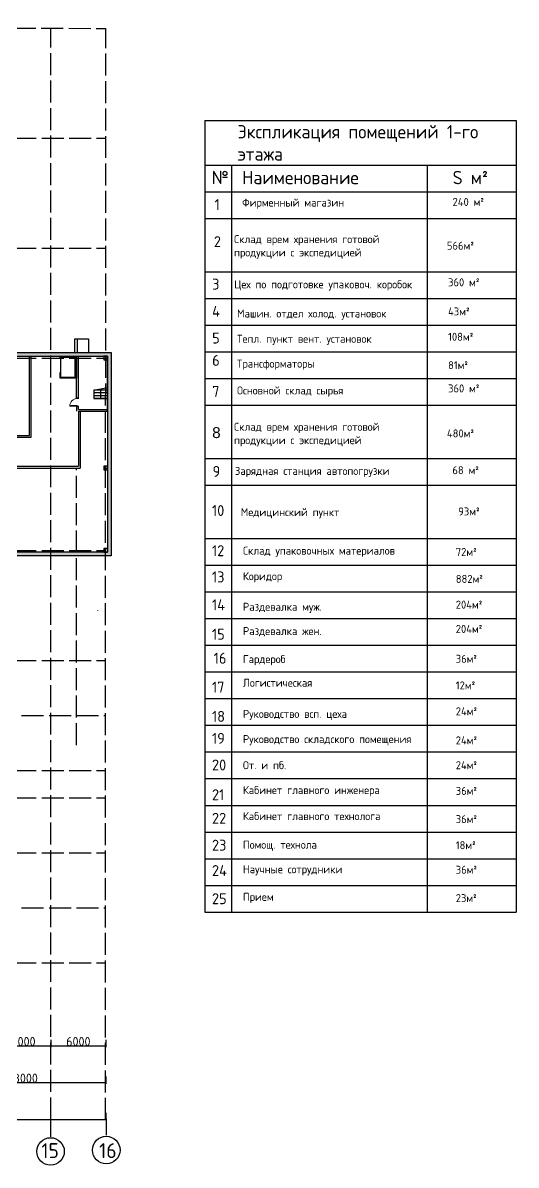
# Model space of a CAD drawing. Header units: millimetres. Extents: x -1544140 to 7445918, y -1294905 to 2019878.
# Drawn here: x 552730 to 606598, y 141409 to 266107 of the extents above; entities that cross this region are included whole.
import ezdxf

# ---------------------------------------------------------------- set-up
doc = ezdxf.new("R2010")
doc.units = ezdxf.units.MM
doc.header["$MEASUREMENT"] = 0
doc.linetypes.add('ACAD_ISO02W100', pattern=[15, 12, -3])
doc.layers.add('JA_Building Outline', color=7, linetype='Continuous', lineweight=5)
doc.layers.add('Plan 1', color=7, linetype='Continuous')
doc.layers.add('Plan 2', color=7, linetype='Continuous')
doc.styles.add('Annotative', font='GOST Common.ttf')
doc.styles.add('gost', font='GOST Common.ttf')
doc.dimstyles.get("Standard").update_dxf_attribs({"dimtxt": 1000, "dimasz": 100, "dimexe": 100, "dimexo": 0.06, "dimgap": 0.19, "dimtad": 1, "dimdec": 0, "dimzin": 0, "dimdsep": 46, "dimtxsty": 'Annotative', "dimblk": 'ARCHTICK', "dimcen": 0.09, "dimadec": 0, "dimazin": 0, "dimtfac": 1, "dimtdec": 0, "dimtofl": 0, "dimtmove": 0, "dimatfit": 3, "dimldrblk": 'ARCHTICK', "dimfxl": 700, "dimfxlon": 1, "dimtolj": 1, "dimtzin": 0, "dimarcsym": 0})

# ---------------------------------------------------------------- blocks, each defined once
blk = doc.blocks.new('_ArchTick')
at = {"color": 0, "linetype": 'ByBlock', "const_width": 0.15}
blk.add_lwpolyline([(-0.5, -0.5), (0.5, 0.5)], dxfattribs=at)
blk = doc.blocks.new('*D169')
at = {"color": 0, "lineweight": -2, "transparency": 16777216}
for p, q in [((468791, 147103), (468791, 146303)), ((468791, 146403), (561791, 146403)), ((561791, 147103), (561791, 146303))]:
    blk.add_line(p, q, dxfattribs=at)
at = {"layer": 'Defpoints', "color": 0, "transparency": 16777216}
for p in [(468791, 155507), (561791, 155507), (561791, 146403)]:
    blk.add_point(p, dxfattribs=at)
at = {"color": 0, "lineweight": -2, "transparency": 16777216, "xscale": 100, "yscale": 100, "zscale": 100, "rotation": 180}
blk.add_blockref('_ArchTick', (468791, 146403), dxfattribs=at)
at = {"color": 0, "lineweight": -2, "transparency": 16777216, "xscale": 100, "yscale": 100, "zscale": 100}
blk.add_blockref('_ArchTick', (561791, 146403), dxfattribs=at)
at = {"color": 0, "transparency": 16777216, "insert": (515291, 146904), "char_height": 1000, "attachment_point": 5, "style": 'Annotative'}
blk.add_mtext('\\A1;93000', dxfattribs=at)
blk = doc.blocks.new('*D164')
at = {"color": 0, "lineweight": -2, "transparency": 16777216}
for p, q in [((543791, 151103), (543791, 150303)), ((561791, 151103), (561791, 150303)), ((561791, 150403), (543791, 150403))]:
    blk.add_line(p, q, dxfattribs=at)
at = {"layer": 'Defpoints', "color": 0, "transparency": 16777216}
for p in [(561791, 170852), (543791, 163507), (543791, 150403)]:
    blk.add_point(p, dxfattribs=at)
at = {"color": 0, "lineweight": -2, "transparency": 16777216, "xscale": 100, "yscale": 100, "zscale": 100, "rotation": 180}
blk.add_blockref('_ArchTick', (543791, 150403), dxfattribs=at)
at = {"color": 0, "lineweight": -2, "transparency": 16777216, "xscale": 100, "yscale": 100, "zscale": 100}
blk.add_blockref('_ArchTick', (561791, 150403), dxfattribs=at)
at = {"color": 0, "transparency": 16777216, "insert": (552791, 150904), "char_height": 1000, "attachment_point": 5, "style": 'Annotative'}
blk.add_mtext('\\A1;18000', dxfattribs=at)
blk = doc.blocks.new('*D205')
at = {"color": 0, "lineweight": -2, "transparency": 16777216}
for p, q in [((555791, 155103), (555791, 154303)), ((561791, 155103), (561791, 154303)), ((561791, 154403), (555791, 154403))]:
    blk.add_line(p, q, dxfattribs=at)
at = {"layer": 'Defpoints', "color": 0, "transparency": 16777216}
for p in [(555791, 163507), (561791, 163507), (555791, 154403)]:
    blk.add_point(p, dxfattribs=at)
at = {"color": 0, "lineweight": -2, "transparency": 16777216, "xscale": 100, "yscale": 100, "zscale": 100, "rotation": 180}
blk.add_blockref('_ArchTick', (555791, 154403), dxfattribs=at)
at = {"color": 0, "lineweight": -2, "transparency": 16777216, "xscale": 100, "yscale": 100, "zscale": 100}
blk.add_blockref('_ArchTick', (561791, 154403), dxfattribs=at)
at = {"color": 0, "transparency": 16777216, "insert": (558791, 154904), "char_height": 1000, "attachment_point": 5, "style": 'Annotative'}
blk.add_mtext('\\A1;6000', dxfattribs=at)
blk = doc.blocks.new('*D206')
at = {"color": 0, "lineweight": -2, "transparency": 16777216}
for p, q in [((555791, 155103), (555791, 154303)), ((549791, 154403), (549791, 154503)), ((555791, 154403), (549791, 154403))]:
    blk.add_line(p, q, dxfattribs=at)
at = {"layer": 'Defpoints', "color": 0, "transparency": 16777216}
for p in [(555791, 163507), (549791, 154403), (549791, 154403)]:
    blk.add_point(p, dxfattribs=at)
at = {"color": 0, "lineweight": -2, "transparency": 16777216, "xscale": 100, "yscale": 100, "zscale": 100, "rotation": 180}
blk.add_blockref('_ArchTick', (549791, 154403), dxfattribs=at)
at = {"color": 0, "lineweight": -2, "transparency": 16777216, "xscale": 100, "yscale": 100, "zscale": 100}
blk.add_blockref('_ArchTick', (555791, 154403), dxfattribs=at)
at = {"color": 0, "transparency": 16777216, "insert": (552791, 154904), "char_height": 1000, "attachment_point": 5, "style": 'Annotative'}
blk.add_mtext('\\A1;6000', dxfattribs=at)

msp = doc.modelspace()

# ---------------------------------------------------------------- hatches: boundary and pattern name
at = {"true_color": 0x636466, "transparency": 33554687}
h = msp.add_hatch(color=251, dxfattribs=at)
h.dxf.hatch_style = 1
h.paths.add_polyline_path([(519773.7, 230107.1), (514391.4, 230107.1), (514391.3, 266107.1), (492191.3, 266107.1), (492191.3, 229462.1), (492591.3, 229462.4), (492591.3, 265707.1), (513991.3, 265707.1), (513991.4, 229707.1), (519773.5, 229707.1)])
h.paths.add_polyline_path([(525779.1, 230107.1), (519773.7, 230107.1), (519773.5, 229707.1), (525779, 229707.1)])
h.paths.add_polyline_path([(531763, 230107.1), (525779.1, 230107.1), (525779, 229707.1), (531762.7, 229707.1)])
h.paths.add_polyline_path([(537791.3, 230107.1), (531763, 230107.1), (531762.7, 229707.1), (537791.3, 229707.1)])
h.paths.add_polyline_path([(543791.3, 230107.1), (537791.3, 230107.1), (537791.3, 229707.1), (543791.3, 229707.1)])
h.paths.add_polyline_path([(549791.3, 230107.1), (543791.3, 230107.1), (543791.3, 229707.1), (549791.3, 229707.1)])
h.paths.add_polyline_path([(562391.3, 230107.1), (549791.3, 230107.1), (549791.3, 229707.1), (561991.3, 229707.1), (561991.3, 208307.1), (549791.3, 208307.1), (549791.3, 207907.1), (562391.3, 207907.1)])
h.paths.add_polyline_path([(543791.3, 208307.1), (537991.3, 208307.1), (537991.3, 196707.1), (543791.3, 196707.1), (543791.3, 197107.1), (538391.3, 197107.1), (538391.3, 207907.1), (543791.3, 207907.1)])
h.paths.add_polyline_path([(549791.3, 208307.1), (543791.3, 208307.1), (543791.3, 207907.1), (549791.3, 207907.1)])
h.paths.add_polyline_path([(544391.3, 197107.1), (543791.3, 197107.1), (543791.3, 196707.1), (543991.3, 196707.1), (543991.3, 163307.1), (543791.3, 163307.1), (543791.3, 162907.1), (544391.3, 162907.1)])
h.paths.add_polyline_path([(543791.3, 163307.1), (531709.6, 163307.1), (531709.3, 162907.1), (543791.3, 162907.1)])
h.paths.add_polyline_path([(531591.3, 184307.1), (525763.4, 184307.1), (525763.3, 183907.1), (531191.3, 183907.1), (531191.3, 162907.1), (531709.3, 162907.1), (531709.6, 163307.1), (531591.3, 163307.1)])
h.paths.add_polyline_path([(525763.4, 184307.1), (520968.9, 184307.1), (520968.9, 183907.1), (525763.3, 183907.1)])

# ---------------------------------------------------------------- linework, layer by layer
at = {"color": 9, "linetype": 'ACAD_ISO02W100', "ltscale": 200, "true_color": 0xc4c4c5}
for p, q in [((452741.3, 265557.1), (561791.3, 265507.1)), ((555791.3, 146403.5), (555791.3, 265507.1)), ((561741.3, 146353.5), (561791.3, 265507.1)), ((452791.3, 253507.1), (561791.3, 253507.1)), ((452791.3, 241507.1), (561791.3, 241507.1)), ((452791.3, 229436.7), (561991.3, 229507.1)), ((558594.3, 187272.1), (558594.3, 217507.1)), ((561591.3, 217507.1), (561991.3, 217507.1)), ((452791.3, 208507.1), (561791.3, 208507.1)), ((452791.7, 196507.1), (561791.3, 196507.1)), ((531591.3, 190505.7), (561791.3, 190507.1)), ((452791.3, 184466.9), (561791.3, 184507.1)), ((452791.3, 181467), (561791.3, 181507.1)), ((452791.7, 175439.1), (561791.3, 175507.1)), ((537591.3, 169507.1), (561791.3, 169507.1)), ((452791.7, 163507.1), (561791.3, 163507.1))]:
    msp.add_line(p, q, dxfattribs=at)
for p, q in [((558393.5, 230107.1), (558393.5, 231613.1)), ((558393.5, 231613.1), (559893.5, 231613.1)), ((558693.5, 230107.1), (558693.5, 231613.1)), ((559893.5, 231613.1), (559893.5, 230107.1)), ((556791.3, 229479.3), (556891.3, 229479.3)), ((558391.3, 229707.1), (558391.3, 227307.1)), ((558393.5, 230107.1), (559893.5, 230107.1)), ((558591.3, 225138.9), (558591.3, 229707.1)), ((558591.3, 229707.1), (558591.3, 227307.1)), ((558791.3, 225103.2), (558791.3, 229707.1)), ((558391.3, 228824.5), (558591.3, 228824.5)), ((558391.3, 228224), (558591.3, 228224)), ((561991.3, 224923.2), (561991.3, 229307.1)), ((561991.3, 224700.7), (561991.3, 229307.1)), ((556791.3, 227933.8), (556891.3, 227933.8)), ((558391.3, 227407.1), (558391.3, 227307.1)), ((560491.3, 226007.1), (561991.3, 226307.1)), ((561991.3, 226007.1), (560491.3, 226007.1)), ((560491.3, 226007.1), (560491.3, 225107.1)), ((561991.3, 225707.1), (560491.3, 225707.1)), ((561241.3, 225107.1), (561241.3, 226157.1)), ((561991.3, 225407.1), (560491.3, 225407.1)), ((561991.3, 225107.1), (560491.3, 225107.1)), ((560491.3, 225107.1), (561991.3, 225107.1)), ((561991.3, 223907.1), (561991.3, 224923.2)), ((561991.3, 223707.1), (561991.3, 224700.7)), ((558591.3, 224238.9), (558591.3, 223705.5)), ((558791.3, 223907.1), (558791.3, 224274.9)), ((558791.3, 223907.1), (561745.9, 223907.1)), ((558791.3, 223707.1), (558791.3, 223707.9)), ((558791.3, 223707.8), (561545.9, 223707.1)), ((558791.3, 223707.1), (558791.3, 217707.1)), ((558991.3, 223707.1), (558991.3, 217507.1)), ((561545.9, 223707.1), (561991.3, 223707.1)), ((561745.9, 223907.1), (561991.3, 223907.1)), ((529659.3, 217707.1), (558791.3, 217707.1)), ((529659.3, 217507.1), (558991.3, 217507.1)), ((555758.9, 146303.5), (555758.9, 144517.3)), ((561841.3, 146453.5), (561841.3, 144667.3))]:
    msp.add_line(p, q)
at = {"color": 18, "true_color": 0x000000}
for p, q in [((558791.3, 225138.9), (558591.3, 225138.9)), ((558791.3, 225103.2), (558791.3, 225138.9)), ((558791.3, 224238.9), (558591.3, 224238.9)), ((558791.3, 224238.9), (558791.3, 224274.9)), ((560932.9, 201957.8), (560932.9, 201993.8))]:
    msp.add_line(p, q, dxfattribs=at)
for points in [[(483591.3, 183907.1), (468191.3, 183907.1), (468191.3, 197107.1), (498191.3, 197107.1), (498191.3, 207907.1), (492991.3, 207907.1), (492191.3, 207907.1), (492191.3, 266107.1), (514391.3, 266107.1), (514391.4, 230107.1), (562391.3, 230107.1), (562391.3, 207907.1), (538391.3, 207907.1), (538391.3, 197107.1), (544391.3, 197107.1), (544391.3, 162907.1), (531191.3, 162907.1), (531191.3, 183907.1), (520968.9, 183907.1)], [(483591.3, 184307.1), (468591.3, 184307.1), (468591.3, 196707.1), (498591.3, 196707.1), (498591.3, 208307.1), (492991.3, 208307.1), (492591.3, 208307.1), (492591.3, 265707.1), (513991.3, 265707.1), (513991.4, 229507.1), (513991.4, 229707.1), (561991.3, 229707.1), (561991.3, 208307.1), (537991.3, 208307.1), (537991.3, 196707.1), (543991.3, 196707.1), (543991.3, 163307.1), (531591.3, 163307.1), (531591.3, 184307.1), (520875.7, 184307.1)], [(547791.5, 221075.8), (553454.8, 221075.8), (553454.8, 229707.1)], [(547791.5, 220875.8), (553654.8, 220875.8), (553654.8, 229707.1)], [(556791.3, 229479.3), (556791.3, 229707.1), (558591.3, 229707.1)], [(556891.3, 229607.1), (558391.3, 229607.1), (558391.3, 227407.1), (556891.3, 227407.1), (556891.3, 229607.1)], [(558591.3, 227307.1), (556791.3, 227307.1), (556791.3, 227933.8)]]:
    msp.add_lwpolyline(points)
for points in [[(561591.3, 229307.1), (561991.3, 229307.1), (561991.3, 229707.1), (561591.3, 229707.1)], [(561591.3, 217307.1), (561991.3, 217307.1), (561991.3, 217707.1), (561591.3, 217707.1)], [(561591.3, 208307.1), (561991.3, 208307.1), (561991.3, 208707.1), (561591.3, 208707.1)]]:
    msp.add_lwpolyline(points, close=True)
for centre in [(555758.9, 142908.9), (561841.3, 143058.9)]:
    msp.add_circle(centre, 1500)
at = {"layer": 'JA_Building Outline', "color": 18, "lineweight": 0, "true_color": 0x000000}
for p, q in [((558791.3, 225139.2), (558678.7, 225139.2)), ((558678.7, 225139.2), (558678.7, 225103.2)), ((558678.7, 225103.2), (558791.3, 225103.2)), ((558791.3, 225103.2), (558791.3, 225139.2)), ((558791.3, 224274.9), (558678.7, 224274.9)), ((558678.7, 224274.9), (558678.7, 224238.9)), ((558678.7, 224238.9), (558791.3, 224238.9)), ((558791.3, 224238.9), (558791.3, 224274.9)), ((560932.9, 201957.8), (560932.9, 201993.8))]:
    msp.add_line(p, q, dxfattribs=at)
at = {"layer": 'JA_Building Outline', "color": 18, "lineweight": 5, "true_color": 0x000000}
for p, q in [((558678.7, 225103.2), (558791.3, 225103.2)), ((558678.7, 224274.9), (558791.3, 224274.9))]:
    msp.add_line(p, q, dxfattribs=at)
msp.add_lwpolyline([(558678.7, 224274.9), (557850.5, 224274.9), (557850.5, 224324.2), (558678.7, 224324.2)], close=True, dxfattribs=at)
msp.add_arc((558680.8, 224274.3), 829.5, 90, 180, dxfattribs=at)
at = {"layer": 'Plan 2'}
for p, q in [((572620.3, 255436.7), (606598.3, 255436.7)), ((572620.3, 255436.7), (572620.3, 169039.9)), ((606598.3, 255436.7), (606598.3, 169039.9)), ((572620.3, 250582.7), (606598.3, 250582.7)), ((575532.7, 250582.7), (575532.7, 169039.9)), ((596890.3, 250582.7), (596890.3, 169039.9)), ((572620.3, 247670.3), (606598.3, 247670.3)), ((572620.3, 244757.9), (606598.3, 244757.9)), ((572620.3, 238933.1), (606598.3, 238933.1)), ((572620.3, 236020.7), (606598.3, 236020.7)), ((572620.3, 233108.3), (606598.3, 233108.3)), ((572620.3, 230195.9), (606598.3, 230195.9)), ((572620.3, 227283.5), (606598.3, 227283.5)), ((572620.3, 224371.1), (606598.3, 224371.1)), ((572620.3, 218546.3), (606598.3, 218546.3)), ((572620.3, 215633.9), (606598.3, 215633.9)), ((572620.3, 209809.1), (606598.3, 209809.1)), ((572620.3, 206896.7), (606598.3, 206896.7)), ((572620.3, 203984.3), (606598.3, 203984.3)), ((572620.3, 201071.9), (606598.3, 201071.9)), ((572620.3, 198159.9), (606598.3, 198159.9)), ((572620.3, 195247.9), (606598.3, 195247.9)), ((572620.3, 192335.9), (606598.3, 192335.9)), ((572620.3, 189423.9), (606598.3, 189423.9)), ((572620.3, 186511.9), (606598.3, 186511.9)), ((572620.3, 183599.9), (606598.3, 183599.9)), ((572620.3, 180687.9), (606598.3, 180687.9)), ((572620.3, 177775.9), (606598.3, 177775.9)), ((572620.3, 174863.9), (606598.3, 174863.9)), ((572620.3, 171951.9), (606598.3, 171951.9)), ((572620.3, 169039.9), (606598.3, 169039.9))]:
    msp.add_line(p, q, dxfattribs=at)

# ---------------------------------------------------------------- texts
at = {"layer": 'Plan 1', "char_height": 1630.63, "attachment_point": 1, "style": 'gost'}
for s, insert in [('15', (554753.8, 143810.6)), ('16', (561065.7, 143810.6))]:
    msp.add_mtext_dynamic_manual_height_columns(s, width=31807.575, gutter_width=5.44, heights=[0], dxfattribs=dict(at, insert=insert))
at = {"layer": 'Plan 2', "attachment_point": 1, "style": 'gost'}
for s, width, gutter_width, insert, char_height in [('Экспликация помещений 1-го этажа', 28405.171, 4.85, (576180.3, 254949), 1456.2), ('№', 28405.171, 4.85, (573353.2, 249955.1), 1456.2), ('Наименование', 28405.171, 4.85, (576676.1, 249945.8), 1456.2), ('{\\fGOST Common|b0|i0|c238|p34;S }м²', 4093.435, 4.85, (599658, 249945.8), 1456.2), ('Фирменный магазин', 28405.171, 4.85, (576676.1, 246921.7), 873.72), ('240 м²', 4906.466, 4.85, (599658, 246995.5), 873.72), ('1', 1191.231, 3.97, (573667.7, 246864.2), 1191.2), ('2', 1191.231, 3.97, (573589.6, 242819.5), 1191.2), ('Склад врем хранения готовой продукции с экспедицией', 20547.92, 4.85, (575796.9, 242933.7), 873.72), ('566м²', 4906.466, 4.85, (599038.5, 242214.4), 873.72), ('3', 1191.231, 3.97, (573401.6, 238181.4), 1191.2), ('360{\\fGOST Common|b0|i0|c238|p34; }м²', 4906.466, 4.85, (599167, 238220.6), 873.72), ('Цех по подготовке упаковоч. коробок', 28405.171, 4.85, (575810.5, 237997.8), 873.72), ('4', 1191.231, 3.97, (573401.6, 235215.7), 1191.2), ('Машин. отдел холод. установок', 28405.171, 4.85, (576119.4, 234814.7), 873.72), ('43м²', 4906.466, 4.85, (599167, 235037.5), 873.72), ('5', 1191.231, 3.97, (573401.6, 232294), 1191.2), ('Тепл. пункт вент. установок', 28405.171, 4.85, (576119.4, 232052.4), 873.72), ('108м²', 4906.466, 4.85, (599167, 232271.7), 873.72), ('6', 1191.231, 3.97, (573401.6, 229853.4), 1191.2), ('Трансформаторы', 28405.171, 4.85, (576119.4, 229340.8), 873.72), ('81м²', 4906.466, 4.85, (599167, 229172.1), 873.72), ('7', 1191.231, 3.97, (573401.6, 226460.4), 1191.2), ('Основной склад сырья', 28405.171, 4.85, (576119.4, 226412.8), 873.72), ('360{\\fGOST Common|b0|i0|c238|p34; }м²', 4906.466, 4.85, (599167, 226635.6), 873.72), ('{\\fArial|b0|i0|c238|p34;8}', 1191.231, 3.97, (573401.6, 221969.4), 1191.231), ('Склад врем хранения готовой продукции с экспедицией', 20547.92, 4.85, (575796.9, 222444.4), 873.72), ('480м²', 4906.466, 4.85, (599038.5, 221725), 873.72), ('9', 1191.231, 3.97, (573449.5, 217734), 1191.2), ('Зарядная станция автопогрузки', 28405.171, 4.85, (575890.8, 217629.1), 873.72), ('68 м²', 4906.466, 4.85, (599633.1, 217706.5), 873.72), ('10', 1191.231, 3.97, (573382.4, 213464.7), 1191.23), ('\\pt13105.80079;Медицинский пункт', 28405.171, 4.85, (576534.1, 213129.4), 873.72), ('93м²', 4906.466, 4.85, (600276.4, 213206.8), 873.72), ('12', 1191.231, 3.97, (573382.4, 209079.2), 1191.23), ('Склад упаковочных материалов', 20547.92, 4.85, (576763.6, 208927.8), 873.72), ('72м²', 4906.466, 4.85, (600005.2, 208780.6), 873.72), ('13', 1191.231, 3.97, (573382.4, 206217), 1191.23), ('Коридор', 20547.92, 4.85, (576763.6, 206138.8), 873.72), ('{\\fGOST Common|b0|i0|c238|p34;882}м²', 4906.466, 4.85, (600005.2, 205843), 873.72), ('14', 1191.231, 3.97, (573382.4, 203168.7), 1191.23), ('Раздевалка{\\fGOST Common|b0|i0|c238|p34; }муж.', 20547.92, 4.85, (576763.6, 202796.8), 873.72), ('{\\fGOST Common|b0|i0|c238|p34;204}м²', 4906.466, 4.85, (600005.2, 203032.8), 873.72), ('15', 1191.231, 3.97, (573382.4, 199962.4), 1191.23), ('Раздевалка{\\fGOST Common|b0|i0|c238|p34; }жен.', 20547.92, 4.85, (576763.6, 200147.4), 873.72), ('{\\fGOST Common|b0|i0|c238|p34;204}м²', 4906.466, 4.85, (600005.2, 200383.4), 873.72), ('16', 1191.231, 3.97, (573571.8, 197344.3), 1191.23), ('Гардероб', 20547.92, 4.85, (576763.6, 197089.4), 873.72), ('{\\fGOST Common|b0|i0|c238|p34;36}м²', 4906.466, 4.85, (600005.2, 197118.1), 873.72), ('17', 1191.231, 3.97, (573382.4, 194182.6), 1191.23), ('Логистическая', 20547.92, 4.85, (576763.6, 194505.2), 873.72), ('{\\fGOST Common|b0|i0|c238|p34;12}м²', 4906.466, 4.85, (600005.2, 194215.5), 873.72), ('18', 1191.231, 3.97, (573382.4, 190989.4), 1191.23), ('Руководство всп. цеха', 20547.92, 4.85, (576763.6, 191107.7), 873.72), ('{\\fGOST Common|b0|i0|c238|p34;24}м²', 4906.466, 4.85, (600005.2, 191386), 873.72), ('19', 1191.231, 3.97, (573382.4, 188599), 1191.23), ('Руководство складского помещения', 20547.92, 4.85, (576763.6, 188354.3), 873.72), ('{\\fGOST Common|b0|i0|c238|p34;24}м²', 4906.466, 4.85, (600005.2, 188213.5), 873.72), ('20', 1191.231, 3.97, (573382.4, 185687.7), 1191.23), ('От. и пб. ', 20547.92, 4.85, (576763.6, 185503.7), 873.72), ('{\\fGOST Common|b0|i0|c238|p34;24}м²', 4906.466, 4.85, (600005.2, 185509), 873.72), ('21', 1191.231, 3.97, (573382.4, 182441.1), 1191.23), ('\\pt3494.88021;Кабинет главного инженера', 20547.92, 4.85, (576763.6, 182792.1), 873.72), ('{\\fGOST Common|b0|i0|c238|p34;36}м²', 4906.466, 4.85, (600005.2, 182700.6), 873.72), ('22', 1191.231, 3.97, (573382.4, 179866.7), 1191.23), ('\\pt3494.88021;Кабинет главного технолога', 20547.92, 4.85, (576763.6, 179946.9), 873.72), ('{\\fGOST Common|b0|i0|c238|p34;36}м²', 4906.466, 4.85, (600005.2, 179617.2), 873.72), ('23', 1191.231, 3.97, (573382.4, 176935.5), 1191.23), ('Помощ. технола', 20547.92, 4.85, (576763.6, 176825.3), 873.72), ('{\\fGOST Common|b0|i0|c238|p34;18}м²', 4906.466, 4.85, (600005.2, 176768.8), 873.72), ('24', 1191.231, 3.97, (573382.4, 174167.5), 1191.23), ('Научные сотрудники', 20547.92, 4.85, (576763.6, 174142.9), 873.72), ('{\\fGOST Common|b0|i0|c238|p34;36}м²', 4906.466, 4.85, (600005.2, 174091.7), 873.72), ('25', 1191.231, 3.97, (573382.4, 171089.5), 1191.23), ('Прием', 20547.92, 4.85, (576763.6, 171132.1), 873.72), ('{\\fGOST Common|b0|i0|c238|p34;23}м²', 4906.466, 4.85, (600005.2, 170994.8), 873.72)]:
    msp.add_mtext_dynamic_manual_height_columns(s, width=width, gutter_width=gutter_width, heights=[0], dxfattribs=dict(at, insert=insert, char_height=char_height))

# ---------------------------------------------------------------- dimensions: what is measured, and where the dimension line sits
for base, p1, p2, picture, middle in [((543791.3, 150403.5), (561791.3, 170851.6), (543791.3, 163507.1), '*D164', (552791.3, 150903.6)), ((555791.3, 154403.5), (561791.3, 163507.1), (555791.3, 163507.1), '*D205', (558791.3, 154903.6)), ((561791.3, 146403.5), (468791.3, 155507.1), (561791.3, 155507.1), '*D169', (515291.3, 146903.6))]:
    dim = msp.add_linear_dim(base=base, p1=p1, p2=p2, dimstyle='Standard')
    dim.commit()
    dim.dimension.update_dxf_attribs({"geometry": picture, "text_midpoint": middle})
dim = msp.add_linear_dim(base=(549791.3, 154403.5), p1=(555791.3, 163507.1), p2=(549791.3, 154403.5), dimstyle='Standard', override={"dimtmove": 1})
dim.commit()
dim.dimension.update_dxf_attribs({"geometry": '*D206', "text_midpoint": (552791.3, 154903.6)})

doc.saveas('drawing.dxf')
